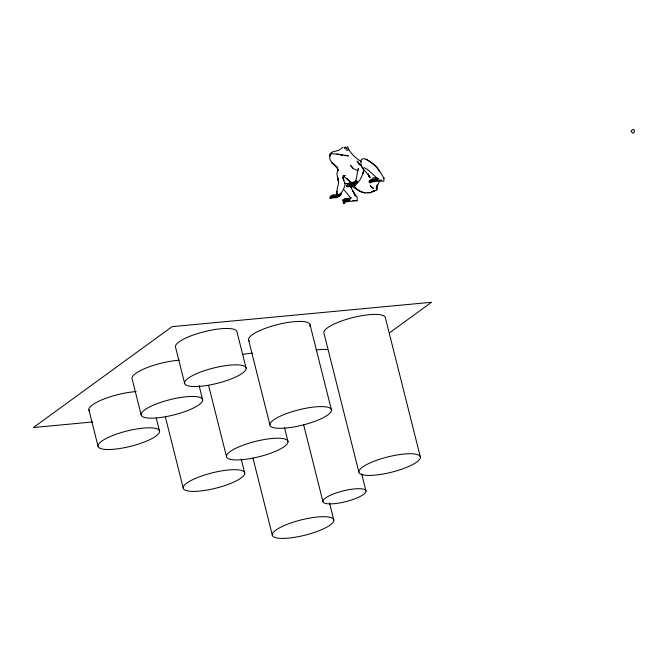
<?xml version="1.0" encoding="UTF-8"?>
<svg xmlns="http://www.w3.org/2000/svg" width="668" height="668" viewBox="0 0 668 668"><rect width="100%" height="100%" fill="white"/><g stroke="black" fill="none" stroke-linecap="round" stroke-linejoin="round"><path stroke-width="1" d="M369.821 181.086L370.206 179.993L373.587 179.934M376.785 188.543L376.777 189.328L377.211 184.927L376.201 188.626L379.457 181.178M347.31 186.013L347.828 186.881L355.134 184.819L352.278 185.195M368.319 175.442L368.402 173.772M337.933 169.363L336.889 173.864L338.684 182.673L337.732 178.03C340.037 183.55 336.254 188.793 336.739 194.346L336.864 191.282L336.421 193.728M362.949 172.21C362.039 177.479 358.724 183.107 353.856 185.637L355.643 184.727L350.491 187.291L350.049 186.138L350.767 185.437M369.805 180.544L370.181 181.638L371.867 180.978L373.27 180.928L371.466 181.12L376.084 180.886L373.053 180.861L374.172 180.953L373.713 180.778M362.849 172.787L362.599 174.34C365.88 169.438 360.77 165.664 357.939 162.291L356.879 161.055M343.628 201.41L342.934 202.379L343.928 203.423L345.473 202.103L347.519 201.619L357.163 200.676L357.213 197.419L352.587 190.564L355.468 196.175L350.433 186.305M336.43 196.167L336.472 194.831L337.006 195.891L335.912 194.346L336.563 193.636L337.181 194.981L336.906 193.753L338.133 194.889L335.912 195.423L333.407 194.664L332.831 195.181L332.764 195.899L335.161 196.759L333.8 195.933L335.144 197.077L333.24 196.709L335.136 197.085M354.967 182.297L355.96 180.327L354.633 182.715L354.967 182.297L352.395 183.291L353.89 182.907M376.351 179.107L376.059 179.65L375.516 179.166L377.22 180.235L381.678 180.327L375.692 180.268M354.633 182.715C359.15 181.629 348.095 182.364 348.93 183.341C349.94 185.604 355.952 183.867 357.664 182.097L355.384 183.742L352.938 184.176L355.994 183.491L355.201 184.117L352.412 184.919L355.835 183.8L355.201 184.117L357.664 182.097L355.384 183.742L352.654 183.75L353.531 183.8L352.712 183.65L353.163 183.282M334.384 196.985L331.194 196.768L331.161 195.649L331.804 195.206L333.098 195.908M332.43 151.887L330.025 154.074L330.159 156.103M389.486 332.839L431.511 302.27L172.077 326.652L33.4 427.528L92.551 421.967M336.714 195.657L337.599 195.048L336.981 195.382M339.027 195.006L337.933 195.666C339.67 195.29 340.221 191.507 341.44 193.929L339.519 196.567L337.774 196.15L338.751 196.668L337.089 197.327L335.119 197.177L337.165 197.235L336.296 197.67L329.892 198.07L330.217 196.367L331.787 196.91M373.921 180.485L370.448 181.37M337.933 195.666L339.736 194.73L338.918 195.064L339.486 195.59M369.538 181.112L368.853 181.704L369.721 182.698L375.6 181.178L383.933 181.162L383.708 177.638L384 178.439C379.825 170.273 372.936 160.988 363.584 158.592L361.463 159.41C358.557 167.192 366.749 171.793 370.239 177.529L368.719 175.459L369.32 177.028L368.602 174.557M344.12 189.937L350.909 198.262L350.95 197.294L350.491 198.254C342.601 198.463 340.112 202.028 349.965 199.924L348.061 199.273L349.222 198.738L347.084 199.648M342.926 147.361L338.701 150.35L333.065 151.82M343.703 199.557L343.202 200.308L343.895 201.193L346.859 200.709L346.391 200.784M352.587 183.475C357.614 181.696 356.545 173.137 358.307 168.353L358.332 169.881M373.028 191.207L371.491 191.85L375.307 190.43L370.765 192.626L367.183 192.701M344.83 201.268L346.3 200.726M346.784 150.525L348.27 150.041M372.435 191.457L376.293 190.363L377.028 189.862L377.019 188.76M347.736 199.331L349.18 198.914M353.831 182.907L350.508 183.449M348.312 199.156L346.901 199.465L348.562 199.189L345.256 198.788L344.746 199.79L345.356 200.316L349.965 199.924L348.863 199.824M378.698 178.389L375.675 178.657L373.629 177.496L372.853 178.465L373.37 179.642L377.22 180.235L376.351 179.216L376.894 179.208M374.431 179.717L372.953 179.951L371.959 179.016L371.183 179.5L372.268 180.769L377.22 180.235M364.544 192.868L370.765 192.626M347.201 200.676L349.631 200.35L343.795 201.653L342.751 200.333L343.719 199.749M377.353 178.673L378.163 178.59C376.585 179.341 376.518 177.028 375.149 178.272L375.884 179.817L376.961 179.533L376.151 177.855L376.861 178.874M351.936 184.376L347.611 184.911L347.953 183.391L349.656 183.541M352.829 200.5L357.163 200.676M347.502 184.735L347.026 184.71C345.373 188.752 353.965 183.391 355.677 184.218L351.351 185.078L352.988 184.836L352.103 184.727M344.713 155.519L348.42 155.861L344.83 155.21M340.755 155.118L342.776 155.327M334.234 196.835L333.023 196.342L337.089 197.327M336.956 154.066L343.928 155.051M341.807 154.784L332.363 153.648L330.126 154.801L329.666 158.274C330.869 163.476 336.388 165.831 338.551 170.507M351.376 184.326L352.387 184.485M364.828 192.977L359.417 191.115L352.512 186.706M334.651 196.993L335.754 197.227M344.546 183.065L347.026 183.617M363.951 167.534L367.342 169.413L377.019 178.039M344.195 200.876L343.711 200.734M344.154 199.957L345.122 200.25M331.203 153.248L331.428 152.463L331.612 152.914M358.131 170.975L353.121 168.503L350.349 165.188L352.963 167.994M361.471 161.698C355.426 158.057 350.099 153.206 347.519 146.651M361.046 191.382L362.699 192.601L357.129 189.336L353.506 185.295M366.072 159.067L376.076 166.257L379.583 171.334M350.884 182.381L346.525 178.222L351.66 183.074M336.68 167.058L334.568 164.912L336.012 166.399M351.585 183.024L343.427 176.026L344.354 176.319L342.985 175.918L345.206 175.392L343.319 176.026L343.076 177.98L343.01 177.404L345.055 184.777L343.586 189.169L339.636 196.016M377.453 177.972L377.787 178.406M358.541 163.376L359.643 164.929L357.914 161.639M342.901 177.763L343.845 180.343L343.135 177.563M420.381 457.096A31.672 7.874 -14.1 0 0 373.37 461.513A31.672 7.874 -14.1 0 0 375.107 475.132A31.672 7.874 -14.1 0 0 420.381 457.096L385.386 317.784A31.672 7.874 -14.1 0 0 353.614 317.4A31.672 7.874 -14.1 0 0 323.863 332.756L358.858 472.067M361.664 473.888L365.972 491.047A22.169 5.511 -14.1 0 1 334.284 503.672A22.169 5.511 -14.1 0 1 333.065 494.136A22.169 5.511 -14.1 0 1 365.972 491.047M310.061 324.79L331.453 409.968A31.672 7.874 -14.1 0 1 286.188 428.013A31.672 7.874 -14.1 0 1 284.443 414.385A31.672 7.874 -14.1 0 1 331.453 409.968M329.508 502.904L333.816 520.063A31.672 7.874 -14.1 0 1 288.551 538.107A31.672 7.874 -14.1 0 1 286.806 524.48A31.672 7.874 -14.1 0 1 333.816 520.063M303.639 424.798L322.911 501.526M284.468 427.553L287.991 441.59A31.672 7.874 -14.1 0 1 242.726 459.626A31.672 7.874 -14.1 0 1 240.981 446.007A31.672 7.874 -14.1 0 1 287.991 441.59M248.538 339.753L269.939 424.94M246.108 368.21A31.672 7.874 -14.1 0 0 199.089 372.627A31.672 7.874 -14.1 0 0 200.834 386.246A31.672 7.874 -14.1 0 0 246.108 368.21L236.973 331.846A31.672 7.874 -14.1 0 0 205.201 331.462A31.672 7.874 -14.1 0 0 175.45 346.809L184.585 383.181M253.022 458.315L272.293 535.035M241.215 459.016L244.739 473.053A31.672 7.874 -14.1 0 1 199.473 491.089A31.672 7.874 -14.1 0 1 197.728 477.47A31.672 7.874 -14.1 0 1 244.739 473.053M208.6 385.403L226.477 456.561M199.106 385.67L202.654 399.815A31.672 7.874 -14.1 0 1 157.389 417.851A31.672 7.874 -14.1 0 1 155.644 404.232A31.672 7.874 -14.1 0 1 202.654 399.815M165.347 416.865L183.224 488.024M156.245 418.043L159.543 431.177A31.672 7.874 -14.1 0 1 114.27 449.213A31.672 7.874 -14.1 0 1 112.533 435.594A31.672 7.874 -14.1 0 1 159.543 431.177M141.14 414.786L132.005 378.414A31.672 7.874 -14.1 0 1 147.494 367.475A31.672 7.874 -14.1 0 1 179.249 360.219M88.886 409.776L98.021 446.149M316.148 350.007A22.169 5.511 -14.1 0 1 327.746 349.681M89.529 411.037A31.672 7.874 -14.1 0 1 102.104 399.756A31.672 7.874 -14.1 0 1 136.138 391.582M249.181 341.014A31.672 7.874 -14.1 0 1 278.297 324.406A31.672 7.874 -14.1 0 1 309.768 326.268M242.826 354.357A31.672 7.874 -14.1 0 1 252.329 353.172M631.235 131.078C634.558 138.025 636.145 125.15 631.235 131.078M330.86 153.306L329.825 154.709L330.86 153.306M347.844 183.5L347.577 183.875L347.844 183.5M356.804 180.502L354.867 182.756L356.804 180.502M345.131 198.914L344.805 199.264L345.256 198.788L346.224 199.173L345.131 198.914M337.582 196.759L336.296 197.67L337.532 196.776M343.31 199.632L342.926 199.882L343.845 199.824L343.31 199.632M344.529 203.197L343.928 203.423L344.529 203.197M345.222 147.227L344.329 147.553L344.571 148.313L345.465 149.064L347.335 149.098L346.441 147.436L345.222 147.227M330.927 198.12L330.259 198.196L330.927 198.12M370.431 182.648L369.83 182.656L370.431 182.648M343.903 201.636L343.327 201.494L343.903 201.636M347.009 186.272L346.55 186.063L347.009 186.272M372.268 180.769L371.759 180.627L372.268 180.769M336.28 166.557L332.063 162.8L337.565 167.71L336.28 166.557M373.562 188.601L370.272 185.846L373.562 188.601M337.808 196.025L337.19 195.198L337.808 196.025M337.557 195.707L337.123 194.73L337.557 195.707"/></g></svg>
